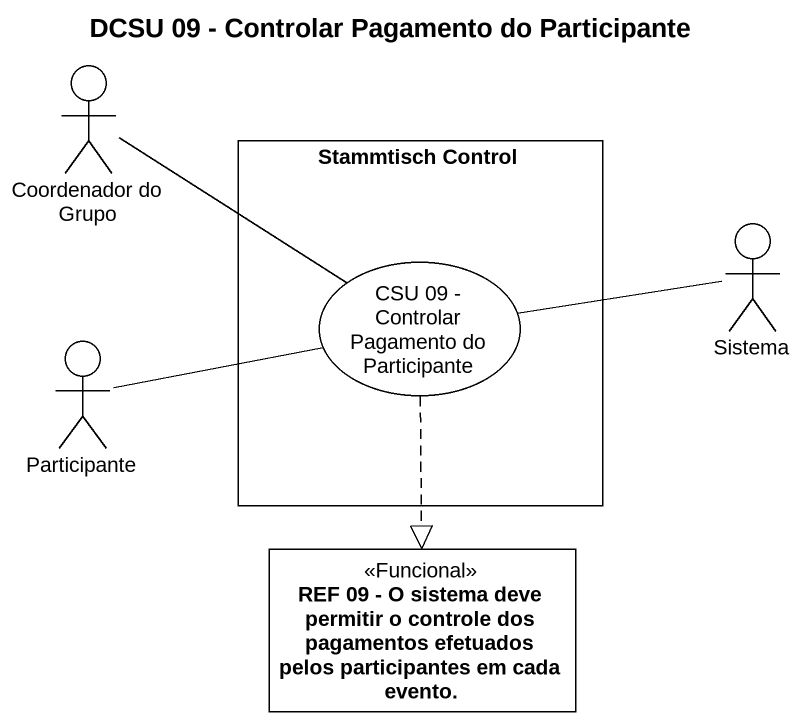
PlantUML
@startuml
title DCSU 09 - Controlar Pagamento do Participante
allowmixing
hide circle
hide empty members
actor "Coordenador do Grupo" as Coordenador_do_Grupo
rectangle "Stammtisch Control" as Stammtisch_Control {
  usecase "CSU 09 - Controlar Pagamento do Participante" as CSU_09_Controlar_Pagamento
}
actor Sistema
actor Participante
class "REF 09 - O sistema deve permitir o controle dos pagamentos efetuados pelos participantes em cada evento." as REF_09_O_sistema_deve <<Funcional>>
Coordenador_do_Grupo -right- CSU_09_Controlar_Pagamento
CSU_09_Controlar_Pagamento -right- Sistema
CSU_09_Controlar_Pagamento ..|> REF_09_O_sistema_deve
Participante -right- CSU_09_Controlar_Pagamento
@enduml
